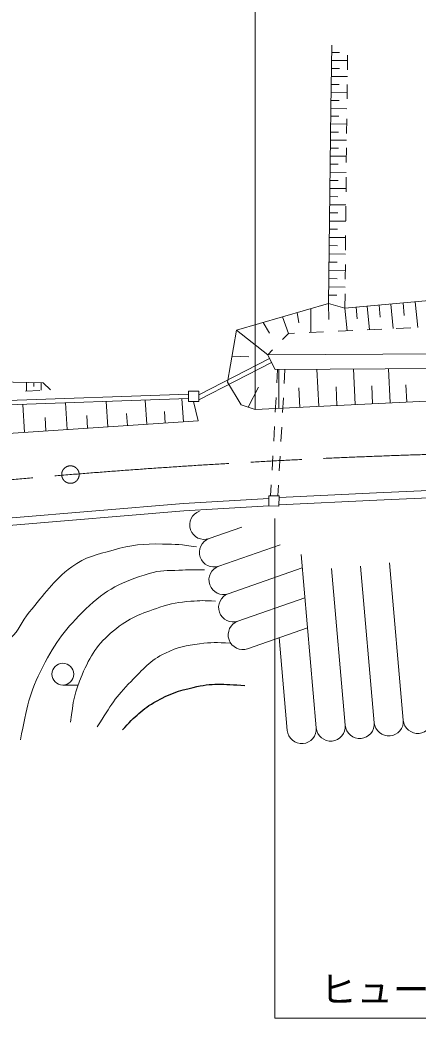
# Model space of a CAD drawing. Units: millimetres, scale not verified. Extents: x 40000 to 680000, y 20000 to 380000.
# Drawn here: x 264254 to 291598, y 249397 to 317852 of the extents above; entities that cross this region are included whole.
import ezdxf
from ezdxf.enums import TextEntityAlignment as Align

# ---------------------------------------------------------------- set-up
doc = ezdxf.new("R2010")
doc.units = ezdxf.units.MM
doc.header["$LTSCALE"] = 1000
doc.linetypes.add('CHAIN', pattern=[18.5, 12, -1.5, 3.5, -1.5])
for name, color, linetype, lineweight in [('M-BGD', 7, 'Continuous', 13), ('M-BMK', 2, 'CHAIN', 13), ('M-STR-HTXT', 7, 'Continuous', 13)]:
    doc.layers.add(name, color=color, linetype=linetype, lineweight=lineweight)
doc.styles.add('ＭＳ ゴシック', font='')
doc.styles.get('ＭＳ ゴシック').set_extended_font_data('MS Gothic')

msp = doc.modelspace()

# ---------------------------------------------------------------- linework, layer by layer
at = {"layer": 'M-BGD'}
for p, q in [((285614, 311770), (285670, 316133)), ((285663, 315627), (286210, 315620)), ((285656, 315080), (286751, 315066)), ((286755, 315436), (286746, 314436)), ((285649, 314530), (286198, 314523)), ((285642, 313981), (286741, 313966)), ((285628, 312878), (286731, 312863)), ((285635, 313429), (286186, 313422)), ((286737, 313436), (286727, 312436)), ((285621, 312324), (286173, 312317)), ((285442, 298407), (285614, 311771)), ((285614, 311770), (286713, 311756)), ((285607, 311264), (286154, 311257)), ((286699, 311073), (286690, 310073)), ((285593, 310167), (286142, 310160)), ((285600, 310717), (286695, 310703)), ((285586, 309618), (286685, 309604)), ((285579, 309066), (286130, 309059)), ((286681, 309074), (286671, 308074)), ((285572, 308515), (286675, 308501)), ((285558, 307408), (286665, 307393)), ((285565, 307961), (286117, 307954)), ((285551, 306852), (286105, 306845)), ((286662, 307074), (286653, 306074)), ((285544, 306297), (286655, 306282)), ((285536, 305739), (286093, 305732)), ((285529, 305182), (286644, 305167)), ((286644, 305074), (286634, 304074)), ((285515, 304063), (286634, 304048)), ((285522, 304622), (286081, 304615)), ((285508, 303501), (286068, 303494)), ((285501, 302940), (286624, 302925)), ((286625, 303074), (286616, 302074)), ((285493, 302376), (286056, 302369)), ((285479, 301247), (286043, 301240)), ((285486, 301812), (286613, 301798)), ((285472, 300681), (286603, 300667)), ((286607, 301074), (286597, 300074)), ((285464, 300114), (286031, 300106)), ((285457, 299546), (286592, 299531)), ((285450, 298976), (286018, 298969)), ((286579, 298074), (298125, 299146)), ((286588, 299074), (286579, 298074)), ((291408, 298522), (291572, 296756)), ((279123, 296569), (285442, 298407)), ((284224, 298052), (284224, 296428)), ((285442, 298407), (286579, 298074)), ((285442, 298407), (285474, 297312)), ((286579, 298074), (286721, 296539)), ((287346, 298145), (287419, 297359)), ((288114, 298217), (288263, 296608)), ((288918, 298291), (288995, 297468)), ((289722, 298366), (289879, 296680)), ((290565, 298444), (290645, 297581)), ((280971, 297106), (281387, 296367)), ((282696, 296359), (282283, 297488)), ((283286, 297779), (283414, 297076)), ((278518, 293008), (279123, 296569)), ((281272, 294879), (279123, 296569)), ((284111, 296423), (285110, 296467)), ((286109, 296512), (287108, 296556)), ((288107, 296601), (289106, 296646)), ((290105, 296690), (291104, 296735)), ((281272, 294880), (281598, 295218)), ((276536, 291808), (281534, 294368)), ((276539, 292147), (281398, 294635)), ((278820, 294788), (279968, 294745)), ((281272, 294880), (300532, 295001)), ((281398, 294635), (281272, 294880)), ((281783, 293883), (281398, 294635)), ((281783, 293883), (300968, 294004)), ((281902, 292956), (281953, 293884)), ((282046, 291212), (282046, 293884)), ((282401, 292928), (282454, 293887)), ((284780, 291347), (284653, 293901)), ((287280, 291471), (287158, 293917)), ((289676, 291590), (289560, 293932)), ((248985, 293257), (265858, 292973)), ((264714, 292992), (264704, 292399)), ((279456, 291448), (278518, 293008)), ((265626, 292449), (264627, 292395)), ((265214, 292984), (265209, 292705)), ((265714, 292975), (265705, 292453)), ((265858, 292973), (266352, 292488)), ((275835, 291690), (275842, 292390)), ((275842, 292390), (276542, 292383)), ((276535, 291683), (276542, 292383)), ((279932, 291290), (280644, 292668)), ((283476, 291283), (283410, 292615)), ((286030, 291409), (285967, 292686)), ((288478, 291530), (288417, 292754)), ((290824, 291646), (290766, 292820)), ((275837, 291890), (233900, 290413)), ((275840, 292190), (233903, 290713)), ((270302, 289945), (270185, 291691)), ((272961, 290123), (272849, 291785)), ((275491, 290292), (275385, 291874)), ((276535, 291683), (275835, 291690)), ((276185, 291687), (276489, 290359)), ((280408, 291131), (298999, 292051)), ((281792, 290959), (281847, 291957)), ((282291, 290931), (282346, 291930)), ((264573, 289561), (264443, 291489)), ((267508, 289758), (267385, 291592)), ((274226, 290208), (274173, 290998)), ((280407, 291131), (279456, 291448)), ((260861, 289312), (276489, 290359)), ((266040, 289659), (265979, 290577)), ((268905, 289851), (268846, 290724)), ((271631, 290034), (271575, 290865)), ((281681, 288962), (281736, 289960)), ((282180, 288934), (282236, 289933)), ((281571, 286965), (281626, 287964)), ((282070, 286937), (282125, 287936)), ((281474, 285220), (281516, 285967)), ((281975, 285215), (282015, 285939)), ((281347, 284521), (281354, 285221)), ((281354, 285221), (282054, 285214)), ((282047, 284514), (282054, 285214)), ((282047, 284514), (281347, 284521)), ((277246, 282278), (279497, 283065)), ((277907, 280391), (282118, 281863)), ((284608, 269304), (283566, 281180)), ((278567, 278503), (283645, 280279)), ((286600, 269478), (285658, 280221)), ((288593, 269653), (287652, 280379)), ((290585, 269828), (289638, 280620)), ((279227, 276615), (283825, 278223)), ((279888, 274727), (284006, 276167)), ((282616, 269129), (282058, 275486)), ((267197, 272230), (268197, 272230))]:
    msp.add_line(p, q, dxfattribs=at)
for points in [[(282291, 295939), (282696, 296359), (283112, 296378)], [(348057, 281592), (342096, 280052), (336667, 280651), (326717, 283008), (317639, 284586), (312020, 285201), (304872, 285727), (297455, 285815), (288743, 285421), (282053, 285108)], [(281352, 285022), (275487, 284677), (263456, 283671), (252975, 282575), (248622, 281582), (236447, 280175), (228035, 279652), (217831, 279434), (204983, 279827), (199254, 279758), (193096, 280249), (179346, 282012), (174738, 282478), (166804, 282519), (151873, 281880), (144978, 280920), (137961, 280923)], [(282048, 284607), (288766, 284921), (297464, 285315), (304850, 285227), (311975, 284703), (317569, 284091), (326617, 282517), (332692, 281031), (336582, 280157), (342133, 279545), (348057, 281075)], [(199237, 279257), (204979, 279327), (217829, 278933), (228056, 279152), (236492, 279677), (245277, 280725), (248706, 281088), (253057, 282080), (263503, 283173), (275522, 284178), (281347, 284521)]]:
    msp.add_lwpolyline(points, dxfattribs=at)
msp.add_circle((267197, 272980), 750, dxfattribs=at)
for centre, start, end in [((276916, 283222), 109.27859, 289.27859), ((277577, 281334), 109.27859, 289.27859), ((278237, 279447), 109.27859, 289.27859), ((278897, 277559), 109.27859, 289.27859), ((279558, 275671), 109.27859, 289.27859), ((289589, 269741), 185.01311, 5.01311), ((291581, 269915), 185.01311, 5.01311), ((283612, 269216), 185.01311, 5.01311), ((285604, 269391), 185.01311, 5.01311), ((287596, 269566), 185.01311, 5.01311)]:
    msp.add_arc(centre, 1000, start, end, dxfattribs=at)
for points, knots in [([(249057, 281168), (250587, 280913), (251012, 280836), (252252, 280563), (253712, 280240), (254592, 280207), (255954, 279590), (257051, 279093), (257516, 278542), (258460, 277795), (259473, 276993), (259812, 276263), (260891, 275551), (261470, 275169), (261843, 274842), (262536, 274878), (263000, 274902), (263230, 275138), (263583, 275439), (264245, 276001), (264336, 276568), (264892, 277234), (265960, 278511), (266481, 279337), (267810, 280338), (268767, 281060), (269500, 281164), (270652, 281497), (271938, 281870), (272716, 281923), (274055, 281909), (274968, 281899), (275325, 281872), (276384, 281714)], [0, 0, 0, 0, 1, 1, 1, 2, 2, 2, 3, 3, 3, 4, 4, 4, 5, 5, 5, 6, 6, 6, 7, 7, 7, 8, 8, 8, 9, 9, 9, 10, 10, 10, 11, 11, 11, 11]), ([(264294, 268483), (264728, 270752), (264887, 271676), (265827, 273494), (266715, 275209), (267392, 276117), (268782, 277458), (270180, 278807), (271264, 279316), (273120, 279889), (273892, 280128), (274370, 280071), (275177, 280114), (275864, 280150), (276106, 280149), (276938, 280132)], [0, 0, 0, 0, 1, 1, 1, 2, 2, 2, 3, 3, 3, 4, 4, 4, 5, 5, 5, 5]), ([(267735, 269679), (267904, 271129), (267997, 271735), (268520, 272933), (269102, 274267), (269562, 275042), (270689, 275962), (271767, 276842), (272546, 277138), (273868, 277571), (274674, 277835), (275155, 277913), (276000, 277982), (276656, 278035), (276909, 278035), (277685, 277996)], [0, 0, 0, 0, 1, 1, 1, 2, 2, 2, 3, 3, 3, 4, 4, 4, 5, 5, 5, 5]), ([(269567, 269380), (270510, 270865), (270817, 271413), (271886, 272484), (272729, 273329), (273168, 273909), (274242, 274429), (275100, 274844), (275653, 274945), (276598, 275065), (277411, 275168), (277747, 275161), (278696, 275105)], [0, 0, 0, 0, 1, 1, 1, 2, 2, 2, 3, 3, 3, 4, 4, 4, 4])]:
    msp.add_open_spline(points, degree=3, knots=knots, dxfattribs=at)
at = {"layer": 'M-BGD', "lineweight": 25}
msp.add_open_spline([(271288, 269156), (272227, 270137), (272593, 270553), (273644, 271138), (274556, 271646), (275133, 271832), (276149, 272073), (277504, 272394), (278133, 272305), (279711, 272203)], degree=3, knots=[0, 0, 0, 0, 1, 1, 1, 2, 2, 2, 3, 3, 3, 3], dxfattribs=at)
at = {"layer": 'M-BMK'}
msp.add_circle((267723, 286672), 600, dxfattribs=at)
msp.add_arc((307465, -200736), 489025, 89.04745, 96.95288, dxfattribs=at)
at = {"layer": 'M-STR-HTXT'}
for p, q in [((280408, 291131), (280408, 333096)), ((281752, 283666), (281752, 249397)), ((281752, 249397), (309260, 249397))]:
    msp.add_line(p, q, dxfattribs=at)

# ---------------------------------------------------------------- texts
at = {"layer": 'M-STR-HTXT', "style": 'ＭＳ ゴシック'}
msp.add_text('ヒューム管', height=1833, dxfattribs=at).set_placement((291126, 249897), align=Align.BOTTOM_CENTER)

doc.saveas('drawing.dxf')
